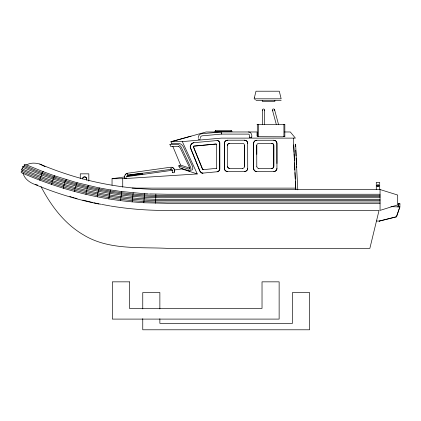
<?xml version="1.0" encoding="UTF-8"?>
<svg xmlns="http://www.w3.org/2000/svg" width="421" height="421" viewBox="0 0 421 421"><rect width="100%" height="100%" fill="white"/><g stroke="black" fill="none" stroke-linecap="round" stroke-linejoin="round"><path stroke-width="0.63" d="M221.399 133.72L221.372 134.099L201.848 135.862L200.717 136.615L200.37 137.735M380.058 202.038L167.179 202.038C117.275 202.69 67.597 191.613 21.976 171.594L22.024 170.095L21.276 169.189L22.302 168.847C67.818 188.845 117.38 199.996 167.184 199.333L380.058 199.333M398.403 203.811L398.077 206.906L398.403 203.811L399.95 203.869L399.839 206.958M126.989 173.305L125.369 174.562L124.684 176.062L124.605 178.283L126.721 178.109L125.779 178.051M198.233 137.672C198.207 135.683 199.859 133.867 201.838 133.71L221.267 131.968L221.372 134.099L248.569 134.11L249.553 134.973L249.595 137.22M262.441 124.332L262.441 110.023C262.388 108.65 264.63 108.65 264.577 110.023L264.577 124.332M264.577 110.023L264.267 110.781M124.616 176.473L124.684 176.062M132.315 201.227L132.173 201.87C94.12 198.449 56.93 188.092 21.934 172.915L21.05 172.057L21.976 171.594M155.865 194.118L155.596 203.232M378.889 186.229C378.474 181.377 374.916 188.666 378.889 186.229A1.068 0.847 -90 0 0 378.889 185.24M396.361 216.757L399.85 206.958L396.603 216.757L379.216 221.099L396.603 216.757M274.434 110.449C275.381 108.697 272.019 108.255 272.476 110.191L276.265 124.332M22.302 168.847L22.939 167.369L22.481 166.406L23.665 166.306C68.76 186.114 117.859 197.17 167.205 196.507L380.058 196.507M190.692 145.292L191.713 143.714L193.286 142.824M170.805 169.353L127.926 175.236L127.426 173.257L170.51 167.237M127.926 175.236L127.905 174.973M125.142 174.904L125.369 174.562M216.61 168.321L203.138 169.679M23.665 166.306L24.56 165.4C69.381 185.077 118.175 196.039 167.211 195.376L380.058 195.376M125.937 173.952L126.263 173.699M218.12 171.479L219.341 170.205A3.21 3.2 -90 0 0 219.673 168.774L219.673 143.124A2.784 2.773 -90 0 0 219.473 142.077L218.052 140.661A2.237 2.226 -90 0 0 217.073 140.53M249.8 137.062L249.664 137.135A1.163 0.337 -0.5 0 0 249.679 137.388L250.263 137.556A1.026 0.3 -0.5 0 0 251.084 137.546L251.653 137.362A1.163 0.337 -0.5 0 0 251.642 137.109L251.495 137.041M26.586 164.927C30.523 162.506 35.453 162.838 39.737 164.043C53.478 169.826 67.57 174.757 81.958 178.667C109.76 186.14 138.572 189.813 167.358 189.539L380.058 189.539L397.698 195.049L397.698 204.885L380.058 210.395L380.058 189.539M126.616 173.484L126.995 173.305M217.804 171.621L218.862 171.068L219.651 169.868A3.231 3.221 -90 0 0 219.841 168.774L219.841 143.124A2.784 2.773 -90 0 0 219.641 142.077L218.22 140.661A2.237 2.226 -82.5 0 0 217.241 140.53L193.692 142.714M178.578 146.461L170.679 146.482L169.973 144.461M257.026 124.332L284.828 124.332L284.828 136.483L282.517 136.799L258.357 136.683L257.026 135.978L257.094 131.973L206.148 131.973L170.894 141.772L171.836 143.698M169.852 144.508L177.515 144.382A5.552 3.526 67.4 0 1 180.204 145.84L180.551 146.229A5.547 3.51 67.5 0 1 181.698 148.087L190.629 167.2A3.336 2.11 67.5 0 1 189.608 171.01L179.578 167.832L178.757 165.853L180.614 165.09L189.86 168.184M217.973 171.621L217.136 171.779M191.055 136.167L170.894 141.772L182.33 141.619L221.32 138.12L295.395 138.12L290.301 131.973L284.601 131.973M193.876 142.714L192.008 143.329L190.508 145.292A4.405 4.389 -90 0 0 190.371 147.839L199.859 171.2L201.07 172.673A2.815 2.805 -90 0 0 202.838 173.115L202.996 173.11A2.815 2.81 -90 0 1 201.222 172.673L200.012 171.2L190.55 147.839A4.415 4.399 -82.5 0 1 190.518 145.913M216.178 168.463L216.547 168.021L216.547 144.761A0.684 0.684 0 0 0 215.836 144.035L194.081 146.087A0.621 0.621 -82.5 0 0 193.776 146.276A0.721 0.716 -82.5 0 0 193.586 146.966L202.643 169.263A0.653 0.647 0 0 0 203.29 169.689M217.641 171.721L202.838 173.11M142.624 174.441L172.236 170.289M142.661 174.431L142.351 174.478M112.044 185.203L112.044 178.72L124.695 176.936M126.511 176.678L142.093 174.515M174.183 170.021L181.972 168.947L197.265 173.947L182.33 141.619M127.631 175.162L141.84 173.242L141.966 174.089M126.447 176.189L142.824 173.973M227.55 140.209L226.356 140.446A3.126 3.126 0 0 0 224.425 143.335L224.425 168.363A3.126 3.126 0 0 0 225.34 170.573M197.265 173.947L122.732 178.72L112.044 178.72M171.715 143.745L179.378 143.619A5.552 3.526 67.4 0 1 182.067 145.077L182.414 145.461A5.547 3.51 67.5 0 1 183.561 147.324L192.492 166.437A3.336 2.11 67.5 0 1 191.471 170.247M255.989 100.34L281.149 100.34M215.541 130.663L231.308 130.663M214.657 131.515L232.181 131.515M244.596 140.209L227.498 140.209A3.126 3.126 0 0 0 224.367 143.335L224.367 168.363A3.126 3.126 0 0 0 227.498 171.489L244.596 171.489A3.126 3.126 0 0 0 247.722 168.363L247.669 143.335A3.126 3.126 0 0 0 244.543 140.209A3.126 3.126 0 0 1 247.722 143.335M273.771 140.261A3.126 3.126 0 0 1 276.897 143.387L276.95 168.416A3.126 3.126 0 0 1 273.824 171.542L256.726 171.547A3.126 3.126 0 0 1 253.595 168.416L253.595 143.387A3.126 3.126 0 0 1 256.726 140.261L273.824 140.261A3.126 3.126 0 0 1 276.95 143.387L276.95 163.548M242.512 168.363L229.582 168.363A2.084 2.084 0 0 1 227.498 166.279M258.81 168.416L271.74 168.416A2.084 2.084 0 0 0 273.824 166.332L273.824 145.477A2.084 2.084 0 0 0 271.734 143.387L258.81 143.387A2.084 2.084 0 0 0 256.721 145.477L256.778 166.332M132.12 188.119L295.774 188.119L295.774 189.676M380.058 194.249L167.221 194.249L149.56 193.913M380.058 197.733L167.195 197.733C117.601 198.402 68.26 187.282 22.939 167.369M380.058 200.601L167.184 200.601C117.285 201.264 67.628 190.124 22.024 170.095M380.058 203.311L167.179 203.311L143.856 202.754L144.482 193.649L148.297 193.86M399.95 203.869L398.187 203.811M390.909 206.643L399.85 206.958M376.479 220.999L379.453 221.099M120.48 200.585L121.795 191.55L144.508 193.707M248.448 131.968C251.126 131.926 252.29 135.009 251.721 137.278M108.913 198.907L109.192 195.586L110.518 189.918L121.853 191.608M143.877 202.754L132.173 201.87L133.162 192.85M97.34 196.833L97.725 193.523L99.309 187.898L110.591 189.976M85.958 194.37L86.342 191.071L88.173 185.498L88.321 186.071M74.628 191.518L75.059 188.229L77.122 182.719L99.393 187.961M171.373 167.174L172.847 167.611L174.199 169.068M111.197 206.111C129.726 209.121 148.513 210.563 167.29 210.395L379.047 210.395L369.859 248.353L167.326 248.353C139.34 246.943 108.555 250.242 83.584 234.944C64.571 223.888 50.957 205.758 40.979 186.519M110.581 206.016L101.929 204.432M99.461 203.969L101.287 204.311M93.92 202.775L98.846 203.832M99.14 204.074C77.254 199.696 55.788 193.202 35.206 184.556C29.854 182.703 24.397 178.93 23.044 173.115M35.206 184.556L37.764 185.114M92.683 202.496L82.774 200.107M77.232 182.788L54.83 175.899L43.389 171.731L25.023 164.301L24.144 164.585L24.56 165.4M72.501 197.27L74.212 197.765M75.348 198.091L77.059 198.586M69.823 196.465L71.407 196.949M178.757 165.853L188.787 169.195A1.563 0.989 67.5 0 0 189.455 167.363L180.451 148.439A3.168 2.01 67.4 0 0 178.578 146.461M39.737 164.043L45.058 166.642M174.168 171.742L174.483 172.052A1.326 0.563 -9.3 0 1 174.168 172.463C171.963 173.741 172.415 171.242 172.126 169.837M172.347 167.395L173.589 168.237L174.383 169.537M187.577 170.179L189.25 171.026L187.634 170.179M272.976 110.844L272.476 110.191M254.879 99.43L255.258 99.73M200.228 138.651L200.37 138.841A1.242 0.447 -7.1 0 1 200.059 139.177L198.765 139.404L198.233 139.109A1.242 0.447 -7.1 0 1 198.544 138.777M172.068 169.695L172.4 170.568M172.794 146.324L180.614 165.09M181.851 168.053L182.261 169.042M274.545 109.639L278.481 124.332M174.336 169.537L174.531 170.489M54.946 176.425L54.83 175.899A0.61 0.321 -71 0 0 54.309 176.125A0.61 0.321 -71 0 0 54.267 176.936L53.699 177.967A0.637 0.337 -71 0 0 53.162 178.325A0.637 0.337 -71 0 0 53.178 179.114L52.614 180.62A0.637 0.337 -71 0 0 52.104 181.167A0.637 0.337 -71 0 0 52.257 181.84L51.946 183.23A0.642 0.337 -71 0 0 51.451 183.866A0.642 0.337 -71 0 0 51.672 184.461M170.989 167.29L171.058 169.31L171.115 168.953M66.371 180.146L66.102 179.588L65.302 181.751A0.637 0.268 -72.9 0 0 64.855 182.135A0.637 0.268 -72.9 0 0 64.839 182.914L64.324 184.435A0.637 0.268 -72.9 0 0 63.892 185.008A0.637 0.268 -72.9 0 0 63.987 185.661L63.682 187.056A0.642 0.268 -72.9 0 0 63.261 187.713A0.642 0.268 -72.9 0 0 63.413 188.287M141.619 173.273L141.735 174.12M262.441 110.023L262.478 110.302M294.653 167.4L294.658 166.163M174.447 170.026L174.483 172.052M284.801 136.099L284.828 136.483M293.642 144.871L293.747 146.834M294.632 167.584L294.779 170.052M295.437 144.219L295.568 146.697M295.747 150.218L296.042 155.838M296.158 158.096L296.516 164.985M296.584 166.29L297.8 189.813M295.642 144.182L296.742 167.505M293.416 138.12L295.831 189.392M293.763 147.15L294.011 152.37M294.068 153.676L294.411 160.848M294.5 162.806L294.626 165.453M294.921 172.563L295.226 179.088M295.321 181.046L295.658 188.229M379.705 189.713L379.705 182.377L376.279 182.377L376.279 189.713M283.928 124.332L283.928 136.767M274.86 100.34L274.86 101.408L262.283 101.408L262.283 100.34M258.357 124.332L258.357 136.683M257.305 124.332L257.305 136.383M256.778 145.477L256.778 154.328M229.634 168.363A2.084 2.084 0 0 1 227.55 166.279L227.498 145.419A2.084 2.084 0 0 1 229.582 143.335L242.512 143.335A2.084 2.084 0 0 1 244.596 145.419L244.596 166.279A2.084 2.084 0 0 1 242.459 168.363M244.543 145.419L244.543 166.279M231.324 130.663L231.324 131.515M231.087 130.663L231.087 131.515M215.689 130.663L215.641 131.515M215.51 130.663L215.51 131.515M159.869 308.94L159.869 292.537L142.761 292.537L142.761 308.888M159.869 318.781L159.869 323.375L292.458 323.375L292.458 292.537L309.567 292.537L309.567 329.79L142.761 329.79L142.761 318.681M122.732 178.72L122.732 187.166M88.826 181.035L88.826 173.836L80.269 173.836L80.269 178.378M227.55 171.489A3.126 3.126 0 0 1 225.645 170.847M247.669 168.363A3.126 3.126 0 0 1 244.543 171.489M203.138 169.684A0.653 0.647 0 0 1 202.49 169.263L193.402 146.971A0.721 0.721 0 0 1 193.597 146.271A0.621 0.621 0 0 1 193.86 146.124L216.005 144.05A0.684 0.684 -82.5 0 1 216.615 144.392M227.55 145.419A2.084 2.084 0 0 1 229.634 143.335M276.897 168.416A3.126 3.126 0 0 1 273.771 171.542M258.862 168.416A2.084 2.084 0 0 1 256.778 166.332M271.687 168.416A2.084 2.084 0 0 0 273.771 166.332L273.771 145.477A2.084 2.084 0 0 0 271.687 143.387M256.778 140.261A3.126 3.126 0 0 0 253.647 143.387L253.653 168.416A3.126 3.126 0 0 0 256.778 171.542M40.011 180.214A0.642 0.416 -69 0 1 39.716 179.588A0.642 0.416 -69 0 1 40.279 178.978L40.579 177.583A0.637 0.41 -69 0 1 40.363 176.894A0.637 0.41 -69 0 1 40.953 176.373L41.558 174.883A0.637 0.41 -69 0 1 41.5 174.078A0.637 0.41 -69 0 1 42.132 173.757L42.758 172.742A0.61 0.395 -69 0 1 42.768 171.926A0.61 0.395 -69 0 1 43.389 171.731M377.105 186.261A1.068 0.847 -90 0 1 377.105 185.208M172.342 172.4A1.326 0.563 -9.3 0 1 172.378 172.263M171.084 169.037L171.11 169.31L171.068 169.037M82.505 178.446L82.432 178.999A2.137 2.137 0 0 1 85.126 176.936C86.442 177.262 87.126 178.909 86.426 180.067A2.137 2.137 0 0 0 85.126 176.936L83.505 177.146L82.505 178.446M254.495 97.298L254.142 98.819L281.149 98.819L279.302 91.21L255.989 91.21L254.495 97.298M129.431 281.844L112.323 281.844L112.323 319.097L279.134 319.097L279.134 281.844L262.025 281.844L262.025 308.404L129.431 308.404L129.431 281.844"/></g></svg>
